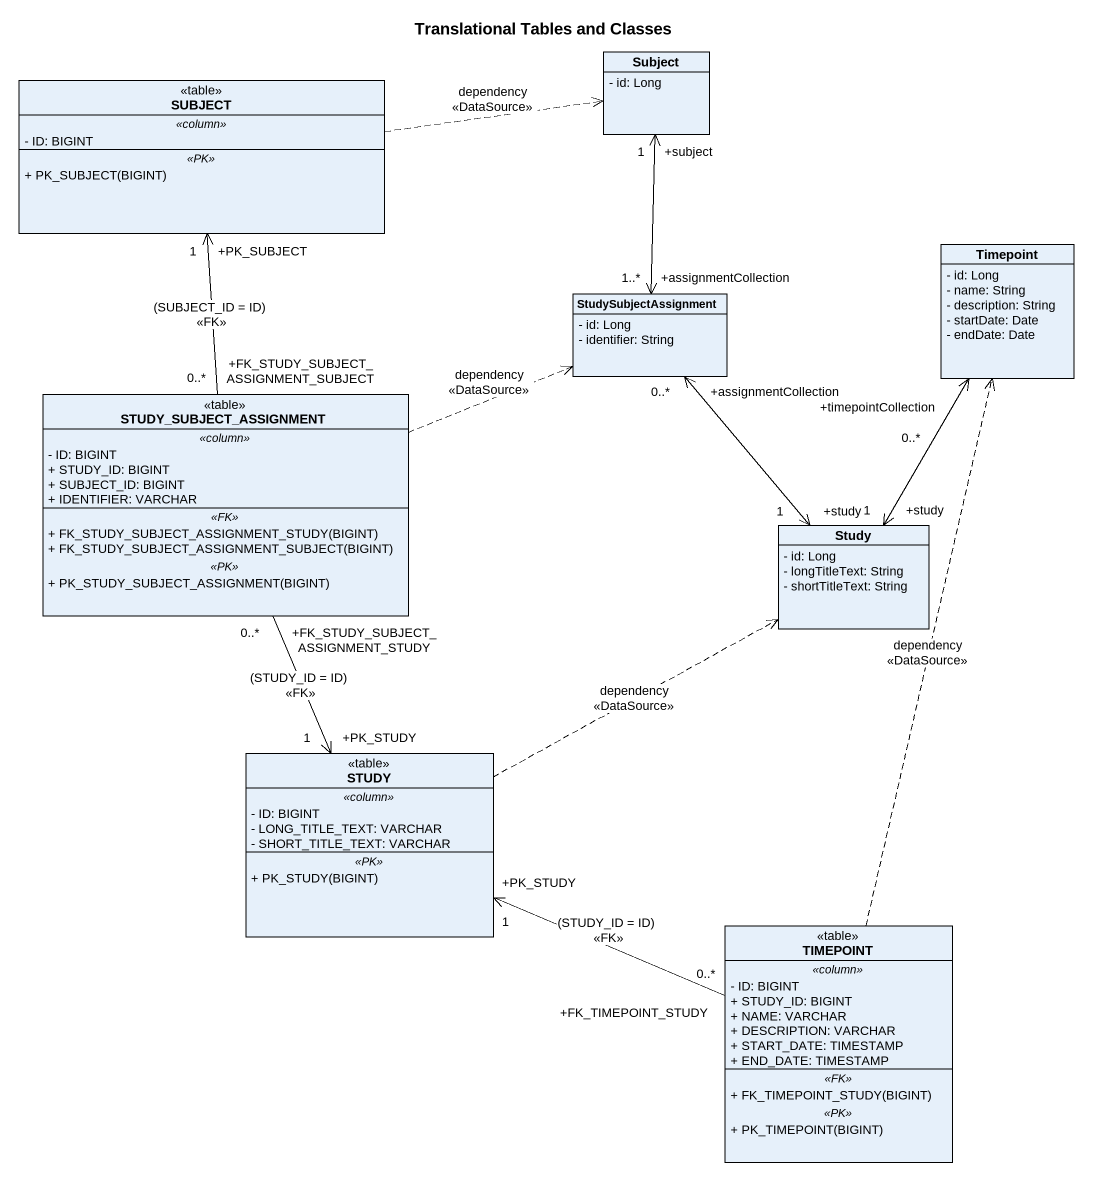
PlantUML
@startuml
title Translational Tables and Classes
hide circle
hide empty members
skinparam classAttributeIconSize 0
class Subject {
  - id: Long
}
class SUBJECT <<table>> {
  .. <<column>> ..
  - ID: BIGINT
  .. <<PK>> ..
  + PK_SUBJECT(BIGINT)
}
class Timepoint {
  - id: Long
  - name: String
  - description: String
  - startDate: Date
  - endDate: Date
}
class StudySubjectAssignment {
  - id: Long
  - identifier: String
}
class STUDY_SUBJECT_ASSIGNMENT <<table>> {
  .. <<column>> ..
  - ID: BIGINT
  + STUDY_ID: BIGINT
  + SUBJECT_ID: BIGINT
  + IDENTIFIER: VARCHAR
  .. <<FK>> ..
  + FK_STUDY_SUBJECT_ASSIGNMENT_STUDY(BIGINT)
  + FK_STUDY_SUBJECT_ASSIGNMENT_SUBJECT(BIGINT)
  .. <<PK>> ..
  + PK_STUDY_SUBJECT_ASSIGNMENT(BIGINT)
}
class Study {
  - id: Long
  - longTitleText: String
  - shortTitleText: String
}
class STUDY <<table>> {
  .. <<column>> ..
  - ID: BIGINT
  - LONG_TITLE_TEXT: VARCHAR
  - SHORT_TITLE_TEXT: VARCHAR
  .. <<PK>> ..
  + PK_STUDY(BIGINT)
}
class TIMEPOINT <<table>> {
  .. <<column>> ..
  - ID: BIGINT
  + STUDY_ID: BIGINT
  + NAME: VARCHAR
  + DESCRIPTION: VARCHAR
  + START_DATE: TIMESTAMP
  + END_DATE: TIMESTAMP
  .. <<FK>> ..
  + FK_TIMEPOINT_STUDY(BIGINT)
  .. <<PK>> ..
  + PK_TIMEPOINT(BIGINT)
}
SUBJECT .right.> Subject : dependency\n<<DataSource>>
StudySubjectAssignment "+assignmentCollection\n1..*" <-up-> "+subject\n1" Subject
STUDY_SUBJECT_ASSIGNMENT "+FK_STUDY_SUBJECT_ASSIGNMENT_SUBJECT\n0..*" -up-> "+PK_SUBJECT\n1" SUBJECT : (SUBJECT_ID = ID)\n<<FK>>
STUDY_SUBJECT_ASSIGNMENT .right.> StudySubjectAssignment : dependency\n<<DataSource>>
STUDY_SUBJECT_ASSIGNMENT "+FK_STUDY_SUBJECT_ASSIGNMENT_STUDY\n0..*" --> "+PK_STUDY\n1" STUDY : (STUDY_ID = ID)\n<<FK>>
Study "+study\n1" <-up-> "+timepointCollection\n0..*" Timepoint
Study "+study\n1" <-up-> "+assignmentCollection\n0..*" StudySubjectAssignment
STUDY .right.> Study : dependency\n<<DataSource>>
TIMEPOINT .up.> Timepoint : dependency\n<<DataSource>>
TIMEPOINT "+FK_TIMEPOINT_STUDY\n0..*" -left-> "+PK_STUDY\n1" STUDY : (STUDY_ID = ID)\n<<FK>>
@enduml
